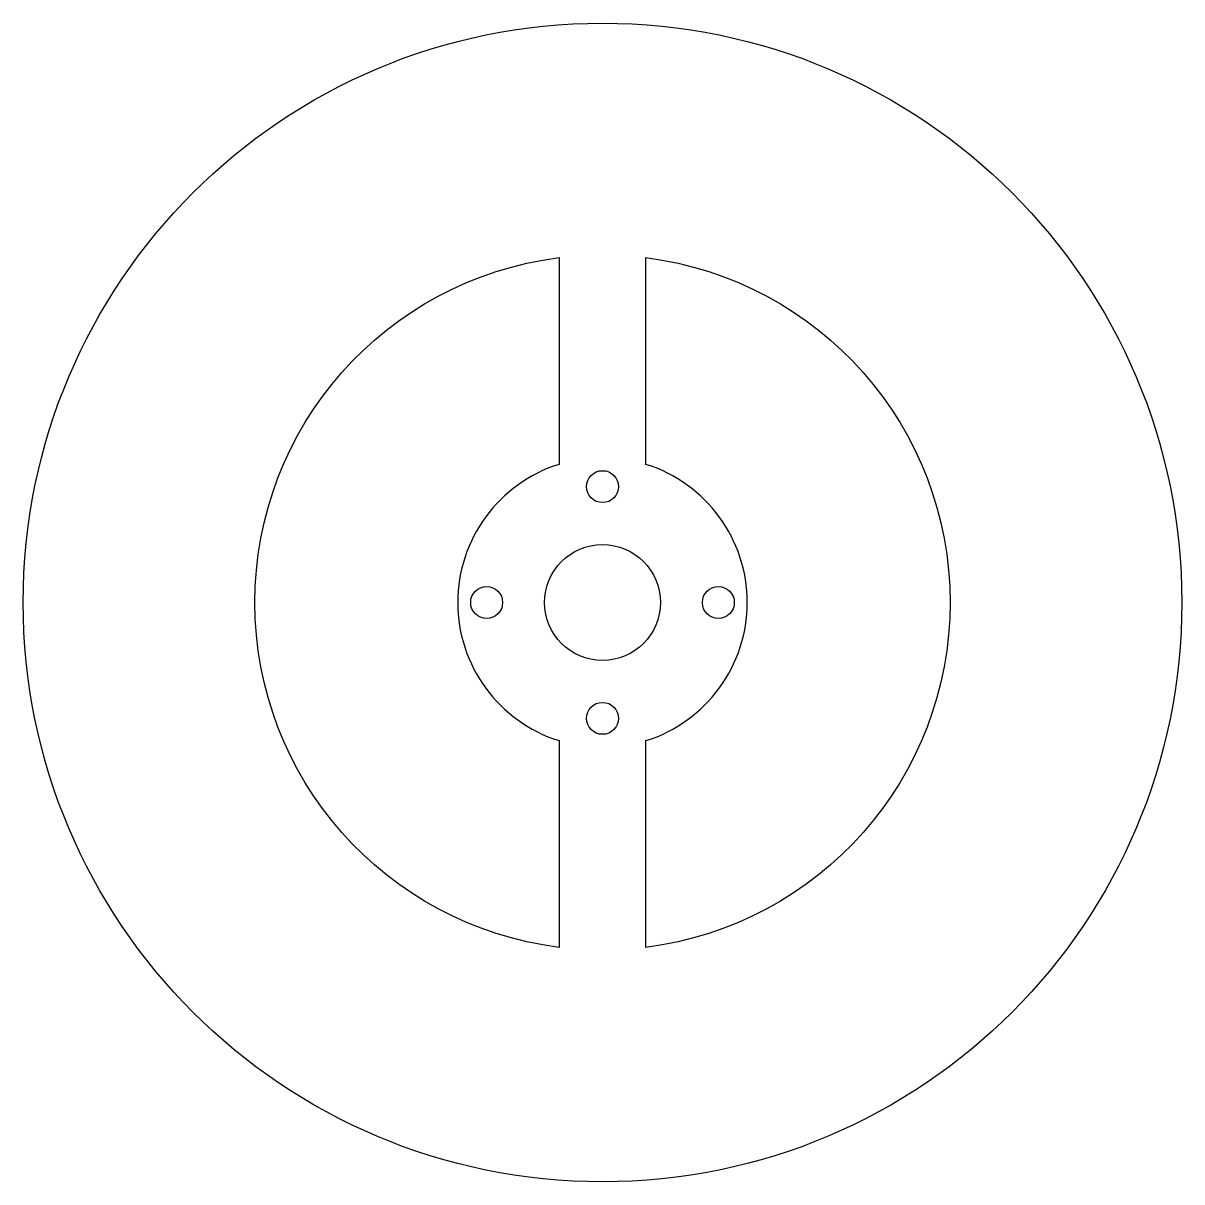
# Model space of a CAD drawing. Header units: inches. Extents: x -2.5 to 2.5, y -2.5 to 2.5.
import ezdxf

# ---------------------------------------------------------------- set-up
doc = ezdxf.new("R2010")
doc.units = ezdxf.units.IN
doc.header["$MEASUREMENT"] = 0

msp = doc.modelspace()

# ---------------------------------------------------------------- linework, layer by layer
for points in [[(-0.1875, -1.4882, -0.881917), (-0.1875, 1.4882), (-0.1875, 0.5962, 0.733799), (-0.1875, -0.5962)], [(0.1875, -0.5962, 0.733799), (0.1875, 0.5962), (0.1875, 1.4882, -0.881917), (0.1875, -1.4882)]]:
    msp.add_lwpolyline(points, format="xyb", close=True)
for centre, radius in [((0, 0), 2.5), ((0, 0.5), 0.0689), ((0, 0), 0.25), ((-0.5, 0), 0.0689), ((0.5, 0), 0.0689), ((0, -0.5), 0.0689)]:
    msp.add_circle(centre, radius)

doc.saveas('drawing.dxf')
